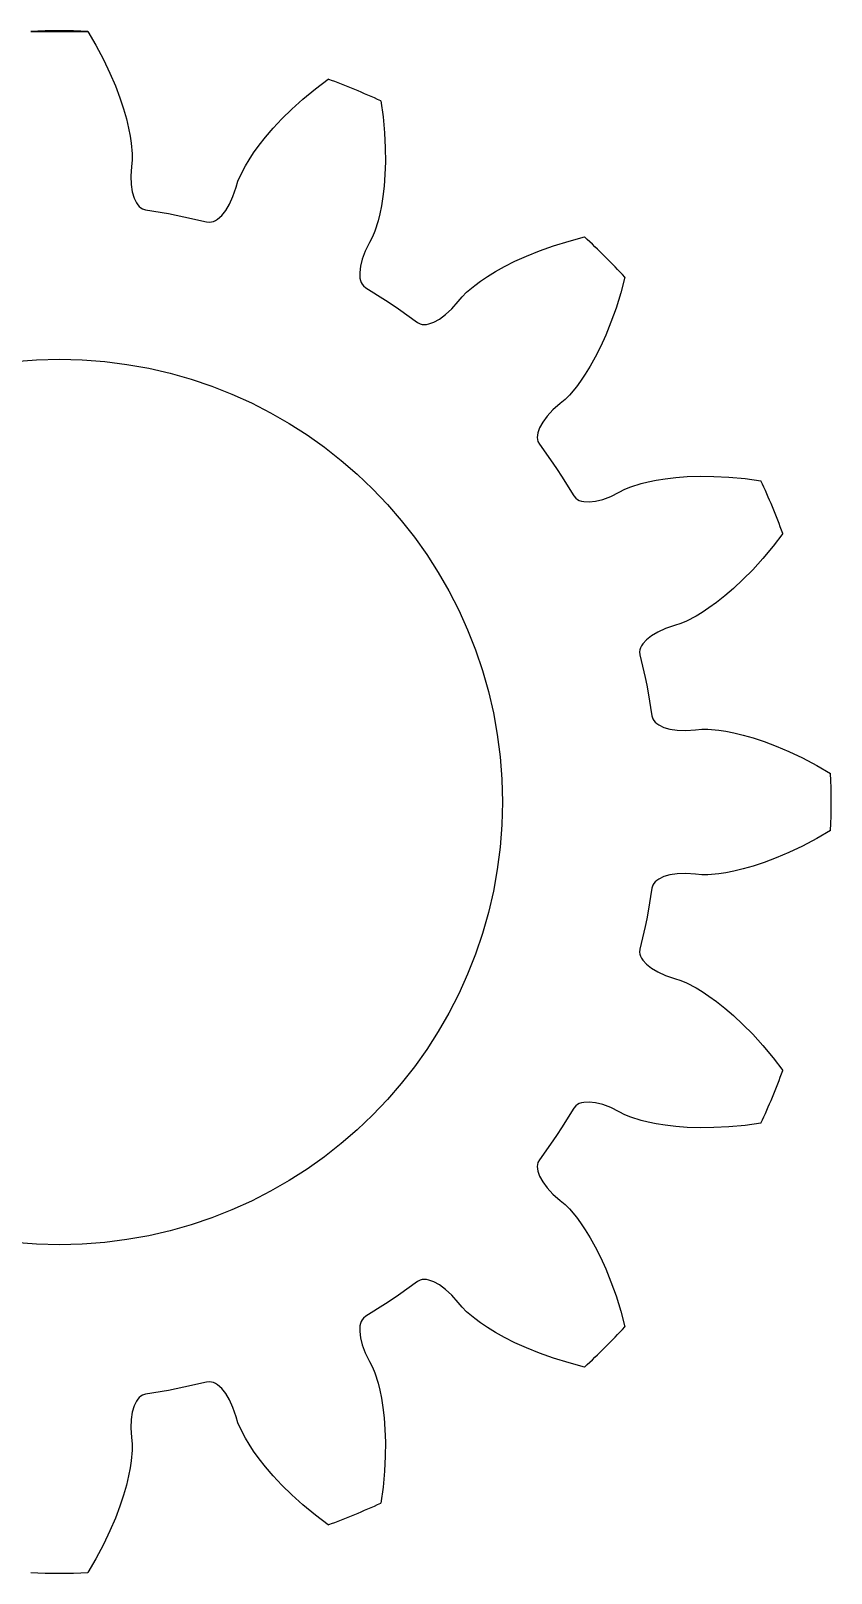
# Model space of a CAD drawing. Extents: x -27 to 90, y -27 to 27.
# Drawn here: x -1 to 27, y -27 to 27 of the extents above; entities that cross this region are included whole.
import ezdxf

# ---------------------------------------------------------------- set-up
doc = ezdxf.new("R2010")
doc.units = 0
doc.header["$MEASUREMENT"] = 0
doc.layers.get('0').update_dxf_attribs({"linetype": 'CONTINUOUS'})
doc.layers.add('layer1', color=7, linetype='CONTINUOUS')
doc.layers.add('layer3', color=7, linetype='CONTINUOUS')

msp = doc.modelspace()

# ---------------------------------------------------------------- linework, layer by layer
at = {"linetype": 'Continuous'}
msp.add_line((-0.998, 26.981), (0.998, 26.981), dxfattribs=at)
msp.add_circle((0, 0), 15.5)
msp.add_circle((0, 0), 15.5)
at = {"layer": 'layer1'}
for p, q in [((0.998, 26.981), (1.28, 26.496)), ((1.28, 26.496), (1.544, 25.996)), ((1.544, 25.996), (1.769, 25.522)), ((1.769, 25.522), (1.96, 25.074)), ((1.96, 25.074), (2.117, 24.655)), ((8.522, 24.608), (8.956, 24.969)), ((8.956, 24.969), (9.403, 25.31)), ((2.117, 24.655), (2.244, 24.269)), ((8.132, 24.256), (8.522, 24.608)), ((11.247, 24.546), (11.322, 23.989)), ((2.244, 24.269), (2.344, 23.917)), ((2.344, 23.917), (2.42, 23.597)), ((7.479, 23.589), (7.785, 23.915)), ((7.785, 23.915), (8.132, 24.256)), ((11.322, 23.989), (11.375, 23.426)), ((2.42, 23.597), (2.475, 23.315)), ((2.475, 23.315), (2.513, 23.068)), ((6.987, 22.993), (7.214, 23.28)), ((7.214, 23.28), (7.479, 23.589)), ((11.375, 23.426), (11.401, 22.902)), ((2.513, 23.068), (2.547, 22.692)), ((2.547, 22.692), (2.549, 22.472)), ((6.635, 22.488), (6.794, 22.727)), ((6.794, 22.727), (6.987, 22.993)), ((11.401, 22.902), (11.406, 22.415)), ((2.525, 22.249), (2.504, 21.915)), ((2.549, 22.472), (2.525, 22.249)), ((6.331, 21.94), (6.506, 22.274)), ((6.506, 22.274), (6.635, 22.488)), ((11.406, 22.415), (11.391, 21.969)), ((2.504, 21.915), (2.514, 21.618)), ((2.514, 21.618), (2.551, 21.361)), ((6.182, 21.522), (6.245, 21.737)), ((6.245, 21.737), (6.331, 21.94)), ((11.391, 21.969), (11.361, 21.562)), ((2.551, 21.361), (2.613, 21.146)), ((2.613, 21.146), (2.696, 20.974)), ((5.95, 20.934), (6.073, 21.205)), ((6.073, 21.205), (6.182, 21.522)), ((11.318, 21.199), (11.266, 20.875)), ((11.361, 21.562), (11.318, 21.199)), ((2.696, 20.974), (2.744, 20.905)), ((2.744, 20.905), (2.795, 20.847)), ((2.795, 20.847), (2.851, 20.8)), ((2.851, 20.8), (2.909, 20.765)), ((2.909, 20.765), (3.017, 20.732)), ((3.017, 20.732), (3.818, 20.599)), ((3.818, 20.599), (4.087, 20.547)), ((4.087, 20.547), (4.356, 20.492)), ((5.536, 20.409), (5.678, 20.537)), ((5.678, 20.537), (5.818, 20.712)), ((5.818, 20.712), (5.95, 20.934)), ((11.209, 20.593), (11.149, 20.35)), ((11.266, 20.875), (11.209, 20.593)), ((4.356, 20.492), (5.147, 20.308)), ((5.147, 20.308), (5.259, 20.298)), ((5.259, 20.298), (5.326, 20.308)), ((5.326, 20.308), (5.395, 20.33)), ((5.395, 20.33), (5.465, 20.364)), ((5.465, 20.364), (5.536, 20.409)), ((11.037, 19.99), (10.954, 19.786)), ((11.149, 20.35), (11.037, 19.99)), ((10.847, 19.59), (10.7, 19.288)), ((10.954, 19.786), (10.847, 19.59)), ((16.795, 19.298), (17.29, 19.474)), ((17.29, 19.474), (17.83, 19.641)), ((17.83, 19.641), (18.373, 19.784)), ((10.595, 19.011), (10.532, 18.759)), ((10.7, 19.288), (10.595, 19.011)), ((15.574, 18.748), (15.937, 18.931)), ((15.937, 18.931), (16.344, 19.116)), ((16.344, 19.116), (16.795, 19.298)), ((10.532, 18.759), (10.506, 18.537)), ((10.506, 18.537), (10.517, 18.346)), ((14.736, 18.237), (14.974, 18.397)), ((14.974, 18.397), (15.254, 18.569)), ((15.254, 18.569), (15.574, 18.748)), ((19.784, 18.373), (19.641, 17.83)), ((10.517, 18.346), (10.535, 18.264)), ((10.535, 18.264), (10.56, 18.19)), ((10.56, 18.19), (10.594, 18.126)), ((10.594, 18.126), (10.634, 18.071)), ((10.634, 18.071), (10.721, 17.999)), ((10.721, 17.999), (11.41, 17.57)), ((14.088, 17.692), (14.245, 17.847)), ((14.245, 17.847), (14.535, 18.088)), ((14.535, 18.088), (14.736, 18.237)), ((19.641, 17.83), (19.474, 17.29)), ((11.41, 17.57), (11.639, 17.419)), ((11.639, 17.419), (11.866, 17.265)), ((13.726, 17.267), (13.947, 17.518)), ((13.947, 17.518), (14.088, 17.692)), ((19.474, 17.29), (19.298, 16.795)), ((11.866, 17.265), (12.526, 16.793)), ((12.526, 16.793), (12.626, 16.74)), ((12.626, 16.74), (12.692, 16.724)), ((12.925, 16.737), (13.105, 16.8)), ((13.105, 16.8), (13.301, 16.909)), ((13.301, 16.909), (13.509, 17.064)), ((13.509, 17.064), (13.726, 17.267)), ((19.298, 16.795), (19.116, 16.344)), ((12.692, 16.724), (12.764, 16.718)), ((12.764, 16.718), (12.842, 16.722)), ((12.842, 16.722), (12.925, 16.737)), ((19.116, 16.344), (18.931, 15.937)), ((18.931, 15.937), (18.748, 15.574)), ((18.569, 15.254), (18.397, 14.974)), ((18.748, 15.574), (18.569, 15.254)), ((18.237, 14.736), (18.088, 14.535)), ((18.397, 14.974), (18.237, 14.736)), ((17.692, 14.088), (17.518, 13.947)), ((17.847, 14.245), (17.692, 14.088)), ((18.088, 14.535), (17.847, 14.245)), ((17.064, 13.509), (16.909, 13.301)), ((17.267, 13.726), (17.064, 13.509)), ((17.518, 13.947), (17.267, 13.726)), ((16.8, 13.105), (16.737, 12.925)), ((16.909, 13.301), (16.8, 13.105)), ((16.722, 12.842), (16.718, 12.764)), ((16.718, 12.764), (16.724, 12.692)), ((16.737, 12.925), (16.722, 12.842)), ((16.724, 12.692), (16.74, 12.626)), ((16.74, 12.626), (16.793, 12.526)), ((16.793, 12.526), (17.265, 11.866)), ((17.265, 11.866), (17.419, 11.639)), ((17.419, 11.639), (17.57, 11.41)), ((17.57, 11.41), (17.999, 10.721)), ((21.199, 11.318), (21.562, 11.361)), ((21.562, 11.361), (21.969, 11.391)), ((21.969, 11.391), (22.415, 11.406)), ((22.415, 11.406), (22.902, 11.401)), ((22.902, 11.401), (23.426, 11.375)), ((23.426, 11.375), (23.989, 11.322)), ((19.288, 10.7), (19.59, 10.847)), ((19.59, 10.847), (19.786, 10.954)), ((19.786, 10.954), (19.99, 11.037)), ((19.99, 11.037), (20.35, 11.149)), ((20.35, 11.149), (20.593, 11.209)), ((20.593, 11.209), (20.875, 11.266)), ((20.875, 11.266), (21.199, 11.318)), ((23.989, 11.322), (24.546, 11.247)), ((17.999, 10.721), (18.071, 10.634)), ((18.071, 10.634), (18.126, 10.594)), ((18.126, 10.594), (18.19, 10.56)), ((18.19, 10.56), (18.264, 10.535)), ((18.264, 10.535), (18.346, 10.517)), ((18.346, 10.517), (18.537, 10.506)), ((18.537, 10.506), (18.759, 10.532)), ((18.759, 10.532), (19.011, 10.595)), ((19.011, 10.595), (19.288, 10.7)), ((25.31, 9.403), (24.969, 8.956)), ((24.969, 8.956), (24.608, 8.522)), ((24.256, 8.132), (23.915, 7.785)), ((24.608, 8.522), (24.256, 8.132)), ((23.915, 7.785), (23.589, 7.479)), ((23.28, 7.214), (22.993, 6.987)), ((23.589, 7.479), (23.28, 7.214)), ((22.274, 6.506), (21.94, 6.331)), ((22.488, 6.635), (22.274, 6.506)), ((22.727, 6.794), (22.488, 6.635)), ((22.993, 6.987), (22.727, 6.794)), ((20.934, 5.95), (20.712, 5.818)), ((21.205, 6.073), (20.934, 5.95)), ((21.522, 6.182), (21.205, 6.073)), ((21.737, 6.245), (21.522, 6.182)), ((21.94, 6.331), (21.737, 6.245)), ((20.364, 5.465), (20.33, 5.395)), ((20.409, 5.536), (20.364, 5.465)), ((20.537, 5.678), (20.409, 5.536)), ((20.712, 5.818), (20.537, 5.678)), ((20.308, 5.326), (20.298, 5.259)), ((20.298, 5.259), (20.308, 5.147)), ((20.33, 5.395), (20.308, 5.326)), ((20.308, 5.147), (20.492, 4.356)), ((20.492, 4.356), (20.547, 4.087)), ((20.547, 4.087), (20.599, 3.818)), ((20.599, 3.818), (20.732, 3.017)), ((20.732, 3.017), (20.765, 2.909)), ((20.765, 2.909), (20.8, 2.851)), ((20.8, 2.851), (20.847, 2.795)), ((20.847, 2.795), (20.905, 2.744)), ((20.905, 2.744), (20.974, 2.696)), ((20.974, 2.696), (21.146, 2.613)), ((21.146, 2.613), (21.361, 2.551)), ((21.361, 2.551), (21.618, 2.514)), ((21.618, 2.514), (21.915, 2.504)), ((21.915, 2.504), (22.249, 2.525)), ((22.249, 2.525), (22.472, 2.549)), ((22.472, 2.549), (22.692, 2.547)), ((22.692, 2.547), (23.068, 2.513)), ((23.068, 2.513), (23.315, 2.475)), ((23.315, 2.475), (23.597, 2.42)), ((23.597, 2.42), (23.917, 2.344)), ((23.917, 2.344), (24.269, 2.244)), ((24.269, 2.244), (24.655, 2.117)), ((24.655, 2.117), (25.074, 1.96)), ((25.074, 1.96), (25.522, 1.769)), ((25.522, 1.769), (25.996, 1.544)), ((25.996, 1.544), (26.496, 1.28)), ((26.496, 1.28), (26.981, 0.998)), ((26.981, -0.998), (26.496, -1.28)), ((25.996, -1.544), (25.522, -1.769)), ((26.496, -1.28), (25.996, -1.544)), ((24.655, -2.117), (24.269, -2.244)), ((25.074, -1.96), (24.655, -2.117)), ((25.522, -1.769), (25.074, -1.96)), ((20.974, -2.696), (20.905, -2.744)), ((21.146, -2.613), (20.974, -2.696)), ((21.361, -2.551), (21.146, -2.613)), ((21.618, -2.514), (21.361, -2.551)), ((21.915, -2.504), (21.618, -2.514)), ((22.249, -2.525), (21.915, -2.504)), ((22.472, -2.549), (22.249, -2.525)), ((22.692, -2.547), (22.472, -2.549)), ((23.068, -2.513), (22.692, -2.547)), ((23.315, -2.475), (23.068, -2.513)), ((23.597, -2.42), (23.315, -2.475)), ((23.917, -2.344), (23.597, -2.42)), ((24.269, -2.244), (23.917, -2.344)), ((20.732, -3.017), (20.599, -3.818)), ((20.765, -2.909), (20.732, -3.017)), ((20.8, -2.851), (20.765, -2.909)), ((20.847, -2.795), (20.8, -2.851)), ((20.905, -2.744), (20.847, -2.795)), ((20.547, -4.087), (20.492, -4.356)), ((20.599, -3.818), (20.547, -4.087)), ((20.492, -4.356), (20.308, -5.147)), ((20.308, -5.147), (20.298, -5.259)), ((20.298, -5.259), (20.308, -5.326)), ((20.308, -5.326), (20.33, -5.395)), ((20.33, -5.395), (20.364, -5.465)), ((20.364, -5.465), (20.409, -5.536)), ((20.409, -5.536), (20.537, -5.678)), ((20.537, -5.678), (20.712, -5.818)), ((20.712, -5.818), (20.934, -5.95)), ((20.934, -5.95), (21.205, -6.073)), ((21.205, -6.073), (21.522, -6.182)), ((21.522, -6.182), (21.737, -6.245)), ((21.737, -6.245), (21.94, -6.331)), ((21.94, -6.331), (22.274, -6.506)), ((22.274, -6.506), (22.488, -6.635)), ((22.488, -6.635), (22.727, -6.794)), ((22.727, -6.794), (22.993, -6.987)), ((22.993, -6.987), (23.28, -7.214)), ((23.28, -7.214), (23.589, -7.479)), ((23.589, -7.479), (23.915, -7.785)), ((23.915, -7.785), (24.256, -8.132)), ((24.256, -8.132), (24.608, -8.522)), ((24.608, -8.522), (24.969, -8.956)), ((24.969, -8.956), (25.31, -9.403)), ((17.999, -10.721), (17.57, -11.41)), ((18.071, -10.634), (17.999, -10.721)), ((18.126, -10.594), (18.071, -10.634)), ((18.19, -10.56), (18.126, -10.594)), ((18.264, -10.535), (18.19, -10.56)), ((18.346, -10.517), (18.264, -10.535)), ((18.537, -10.506), (18.346, -10.517)), ((18.759, -10.532), (18.537, -10.506)), ((19.011, -10.595), (18.759, -10.532)), ((19.288, -10.7), (19.011, -10.595)), ((19.59, -10.847), (19.288, -10.7)), ((19.786, -10.954), (19.59, -10.847)), ((19.99, -11.037), (19.786, -10.954)), ((20.35, -11.149), (19.99, -11.037)), ((20.593, -11.209), (20.35, -11.149)), ((20.875, -11.266), (20.593, -11.209)), ((21.199, -11.318), (20.875, -11.266)), ((21.562, -11.361), (21.199, -11.318)), ((23.989, -11.322), (23.426, -11.375)), ((24.546, -11.247), (23.989, -11.322)), ((17.265, -11.866), (16.793, -12.526)), ((17.419, -11.639), (17.265, -11.866)), ((17.57, -11.41), (17.419, -11.639)), ((21.969, -11.391), (21.562, -11.361)), ((22.415, -11.406), (21.969, -11.391)), ((22.902, -11.401), (22.415, -11.406)), ((23.426, -11.375), (22.902, -11.401)), ((16.724, -12.692), (16.718, -12.764)), ((16.718, -12.764), (16.722, -12.842)), ((16.722, -12.842), (16.737, -12.925)), ((16.74, -12.626), (16.724, -12.692)), ((16.737, -12.925), (16.8, -13.105)), ((16.793, -12.526), (16.74, -12.626)), ((16.8, -13.105), (16.909, -13.301)), ((16.909, -13.301), (17.064, -13.509)), ((17.064, -13.509), (17.267, -13.726)), ((17.267, -13.726), (17.518, -13.947)), ((17.518, -13.947), (17.692, -14.088)), ((17.692, -14.088), (17.847, -14.245)), ((17.847, -14.245), (18.088, -14.535)), ((18.088, -14.535), (18.237, -14.736)), ((18.237, -14.736), (18.397, -14.974)), ((18.397, -14.974), (18.569, -15.254)), ((18.569, -15.254), (18.748, -15.574)), ((18.748, -15.574), (18.931, -15.937)), ((18.931, -15.937), (19.116, -16.344)), ((12.692, -16.724), (12.626, -16.74)), ((12.764, -16.718), (12.692, -16.724)), ((12.842, -16.722), (12.764, -16.718)), ((12.925, -16.737), (12.842, -16.722)), ((13.105, -16.8), (12.925, -16.737)), ((19.116, -16.344), (19.298, -16.795)), ((11.866, -17.265), (11.639, -17.419)), ((12.526, -16.793), (11.866, -17.265)), ((12.626, -16.74), (12.526, -16.793)), ((13.301, -16.909), (13.105, -16.8)), ((13.509, -17.064), (13.301, -16.909)), ((13.726, -17.267), (13.509, -17.064)), ((13.947, -17.518), (13.726, -17.267)), ((19.298, -16.795), (19.474, -17.29)), ((11.41, -17.57), (10.721, -17.999)), ((11.639, -17.419), (11.41, -17.57)), ((14.088, -17.692), (13.947, -17.518)), ((14.245, -17.847), (14.088, -17.692)), ((19.474, -17.29), (19.641, -17.83)), ((10.517, -18.346), (10.506, -18.537)), ((10.535, -18.264), (10.517, -18.346)), ((10.56, -18.19), (10.535, -18.264)), ((10.594, -18.126), (10.56, -18.19)), ((10.634, -18.071), (10.594, -18.126)), ((10.721, -17.999), (10.634, -18.071)), ((14.535, -18.088), (14.245, -17.847)), ((14.736, -18.237), (14.535, -18.088)), ((14.974, -18.397), (14.736, -18.237)), ((19.641, -17.83), (19.784, -18.373)), ((10.506, -18.537), (10.532, -18.759)), ((10.532, -18.759), (10.595, -19.011)), ((15.254, -18.569), (14.974, -18.397)), ((15.574, -18.748), (15.254, -18.569)), ((15.937, -18.931), (15.574, -18.748)), ((10.595, -19.011), (10.7, -19.288)), ((10.7, -19.288), (10.847, -19.59)), ((16.344, -19.116), (15.937, -18.931)), ((16.795, -19.298), (16.344, -19.116)), ((17.29, -19.474), (16.795, -19.298)), ((10.847, -19.59), (10.954, -19.786)), ((10.954, -19.786), (11.037, -19.99)), ((17.83, -19.641), (17.29, -19.474)), ((18.373, -19.784), (17.83, -19.641)), ((4.356, -20.492), (4.087, -20.547)), ((5.147, -20.308), (4.356, -20.492)), ((5.259, -20.298), (5.147, -20.308)), ((5.326, -20.308), (5.259, -20.298)), ((5.395, -20.33), (5.326, -20.308)), ((5.465, -20.364), (5.395, -20.33)), ((5.536, -20.409), (5.465, -20.364)), ((5.678, -20.537), (5.536, -20.409)), ((11.037, -19.99), (11.149, -20.35)), ((11.149, -20.35), (11.209, -20.593)), ((2.696, -20.974), (2.613, -21.146)), ((2.744, -20.905), (2.696, -20.974)), ((2.795, -20.847), (2.744, -20.905)), ((2.851, -20.8), (2.795, -20.847)), ((2.909, -20.765), (2.851, -20.8)), ((3.017, -20.732), (2.909, -20.765)), ((3.818, -20.599), (3.017, -20.732)), ((4.087, -20.547), (3.818, -20.599)), ((5.818, -20.712), (5.678, -20.537)), ((5.95, -20.934), (5.818, -20.712)), ((6.073, -21.205), (5.95, -20.934)), ((11.209, -20.593), (11.266, -20.875)), ((11.266, -20.875), (11.318, -21.199)), ((2.551, -21.361), (2.514, -21.618)), ((2.613, -21.146), (2.551, -21.361)), ((6.182, -21.522), (6.073, -21.205)), ((6.245, -21.737), (6.182, -21.522)), ((11.318, -21.199), (11.361, -21.562)), ((11.361, -21.562), (11.391, -21.969)), ((2.514, -21.618), (2.504, -21.915)), ((2.504, -21.915), (2.525, -22.249)), ((6.331, -21.94), (6.245, -21.737)), ((6.506, -22.274), (6.331, -21.94)), ((11.391, -21.969), (11.406, -22.415)), ((2.525, -22.249), (2.549, -22.472)), ((2.549, -22.472), (2.547, -22.692)), ((6.635, -22.488), (6.506, -22.274)), ((6.794, -22.727), (6.635, -22.488)), ((11.406, -22.415), (11.401, -22.902)), ((2.513, -23.068), (2.475, -23.315)), ((2.547, -22.692), (2.513, -23.068)), ((6.987, -22.993), (6.794, -22.727)), ((7.214, -23.28), (6.987, -22.993)), ((11.401, -22.902), (11.375, -23.426)), ((2.42, -23.597), (2.344, -23.917)), ((2.475, -23.315), (2.42, -23.597)), ((7.479, -23.589), (7.214, -23.28)), ((7.785, -23.915), (7.479, -23.589)), ((11.375, -23.426), (11.322, -23.989)), ((2.244, -24.269), (2.117, -24.655)), ((2.344, -23.917), (2.244, -24.269)), ((8.132, -24.256), (7.785, -23.915)), ((8.522, -24.608), (8.132, -24.256)), ((11.322, -23.989), (11.247, -24.546)), ((2.117, -24.655), (1.96, -25.074)), ((8.956, -24.969), (8.522, -24.608)), ((1.96, -25.074), (1.769, -25.522)), ((9.403, -25.31), (8.956, -24.969)), ((1.769, -25.522), (1.544, -25.996)), ((1.544, -25.996), (1.28, -26.496)), ((1.28, -26.496), (0.998, -26.981))]:
    msp.add_line(p, q, dxfattribs=at)
for start, end in [(87.8819, 92.1181), (65.3819, 69.6181), (42.8819, 47.1181), (20.3819, 24.6181), (357.8819, 2.1181), (335.3819, 339.6181), (312.8819, 317.1181), (290.3819, 294.6181), (267.8819, 272.1181)]:
    msp.add_arc((0, 0), 27, start, end, dxfattribs=at)
at = {"layer": 'layer3'}
for p, q in [((0.998, 26.981), (1.28, 26.496)), ((1.28, 26.496), (1.544, 25.996)), ((1.544, 25.996), (1.769, 25.522)), ((1.769, 25.522), (1.96, 25.074)), ((1.96, 25.074), (2.117, 24.655)), ((8.522, 24.608), (8.956, 24.969)), ((8.956, 24.969), (9.403, 25.31)), ((2.117, 24.655), (2.244, 24.269)), ((8.132, 24.256), (8.522, 24.608)), ((11.247, 24.546), (11.322, 23.989)), ((2.244, 24.269), (2.344, 23.917)), ((2.344, 23.917), (2.42, 23.597)), ((7.479, 23.589), (7.785, 23.915)), ((7.785, 23.915), (8.132, 24.256)), ((11.322, 23.989), (11.375, 23.426)), ((2.42, 23.597), (2.475, 23.315)), ((2.475, 23.315), (2.513, 23.068)), ((6.987, 22.993), (7.214, 23.28)), ((7.214, 23.28), (7.479, 23.589)), ((11.375, 23.426), (11.401, 22.902)), ((2.513, 23.068), (2.547, 22.692)), ((2.547, 22.692), (2.549, 22.472)), ((6.635, 22.488), (6.794, 22.727)), ((6.794, 22.727), (6.987, 22.993)), ((11.401, 22.902), (11.406, 22.415)), ((2.525, 22.249), (2.504, 21.915)), ((2.549, 22.472), (2.525, 22.249)), ((6.331, 21.94), (6.506, 22.274)), ((6.506, 22.274), (6.635, 22.488)), ((11.406, 22.415), (11.391, 21.969)), ((2.504, 21.915), (2.514, 21.618)), ((2.514, 21.618), (2.551, 21.361)), ((6.182, 21.522), (6.245, 21.737)), ((6.245, 21.737), (6.331, 21.94)), ((11.391, 21.969), (11.361, 21.562)), ((2.551, 21.361), (2.613, 21.146)), ((2.613, 21.146), (2.696, 20.974)), ((5.95, 20.934), (6.073, 21.205)), ((6.073, 21.205), (6.182, 21.522)), ((11.318, 21.199), (11.266, 20.875)), ((11.361, 21.562), (11.318, 21.199)), ((2.696, 20.974), (2.744, 20.905)), ((2.744, 20.905), (2.795, 20.847)), ((2.795, 20.847), (2.851, 20.8)), ((2.851, 20.8), (2.909, 20.765)), ((2.909, 20.765), (3.017, 20.732)), ((3.017, 20.732), (3.818, 20.599)), ((3.818, 20.599), (4.087, 20.547)), ((4.087, 20.547), (4.356, 20.492)), ((5.536, 20.409), (5.678, 20.537)), ((5.678, 20.537), (5.818, 20.712)), ((5.818, 20.712), (5.95, 20.934)), ((11.209, 20.593), (11.149, 20.35)), ((11.266, 20.875), (11.209, 20.593)), ((4.356, 20.492), (5.147, 20.308)), ((5.147, 20.308), (5.259, 20.298)), ((5.259, 20.298), (5.326, 20.308)), ((5.326, 20.308), (5.395, 20.33)), ((5.395, 20.33), (5.465, 20.364)), ((5.465, 20.364), (5.536, 20.409)), ((11.037, 19.99), (10.954, 19.786)), ((11.149, 20.35), (11.037, 19.99)), ((10.847, 19.59), (10.7, 19.288)), ((10.954, 19.786), (10.847, 19.59)), ((16.795, 19.298), (17.29, 19.474)), ((17.29, 19.474), (17.83, 19.641)), ((17.83, 19.641), (18.373, 19.784)), ((10.595, 19.011), (10.532, 18.759)), ((10.7, 19.288), (10.595, 19.011)), ((15.574, 18.748), (15.937, 18.931)), ((15.937, 18.931), (16.344, 19.116)), ((16.344, 19.116), (16.795, 19.298)), ((10.532, 18.759), (10.506, 18.537)), ((10.506, 18.537), (10.517, 18.346)), ((14.736, 18.237), (14.974, 18.397)), ((14.974, 18.397), (15.254, 18.569)), ((15.254, 18.569), (15.574, 18.748)), ((19.784, 18.373), (19.641, 17.83)), ((10.517, 18.346), (10.535, 18.264)), ((10.535, 18.264), (10.56, 18.19)), ((10.56, 18.19), (10.594, 18.126)), ((10.594, 18.126), (10.634, 18.071)), ((10.634, 18.071), (10.721, 17.999)), ((10.721, 17.999), (11.41, 17.57)), ((14.088, 17.692), (14.245, 17.847)), ((14.245, 17.847), (14.535, 18.088)), ((14.535, 18.088), (14.736, 18.237)), ((19.641, 17.83), (19.474, 17.29)), ((11.41, 17.57), (11.639, 17.419)), ((11.639, 17.419), (11.866, 17.265)), ((13.726, 17.267), (13.947, 17.518)), ((13.947, 17.518), (14.088, 17.692)), ((19.474, 17.29), (19.298, 16.795)), ((11.866, 17.265), (12.526, 16.793)), ((12.526, 16.793), (12.626, 16.74)), ((12.626, 16.74), (12.692, 16.724)), ((12.925, 16.737), (13.105, 16.8)), ((13.105, 16.8), (13.301, 16.909)), ((13.301, 16.909), (13.509, 17.064)), ((13.509, 17.064), (13.726, 17.267)), ((19.298, 16.795), (19.116, 16.344)), ((12.692, 16.724), (12.764, 16.718)), ((12.764, 16.718), (12.842, 16.722)), ((12.842, 16.722), (12.925, 16.737)), ((19.116, 16.344), (18.931, 15.937)), ((18.931, 15.937), (18.748, 15.574)), ((18.569, 15.254), (18.397, 14.974)), ((18.748, 15.574), (18.569, 15.254)), ((18.237, 14.736), (18.088, 14.535)), ((18.397, 14.974), (18.237, 14.736)), ((17.692, 14.088), (17.518, 13.947)), ((17.847, 14.245), (17.692, 14.088)), ((18.088, 14.535), (17.847, 14.245)), ((17.064, 13.509), (16.909, 13.301)), ((17.267, 13.726), (17.064, 13.509)), ((17.518, 13.947), (17.267, 13.726)), ((16.8, 13.105), (16.737, 12.925)), ((16.909, 13.301), (16.8, 13.105)), ((16.722, 12.842), (16.718, 12.764)), ((16.718, 12.764), (16.724, 12.692)), ((16.737, 12.925), (16.722, 12.842)), ((16.724, 12.692), (16.74, 12.626)), ((16.74, 12.626), (16.793, 12.526)), ((16.793, 12.526), (17.265, 11.866)), ((17.265, 11.866), (17.419, 11.639)), ((17.419, 11.639), (17.57, 11.41)), ((17.57, 11.41), (17.999, 10.721)), ((21.199, 11.318), (21.562, 11.361)), ((21.562, 11.361), (21.969, 11.391)), ((21.969, 11.391), (22.415, 11.406)), ((22.415, 11.406), (22.902, 11.401)), ((22.902, 11.401), (23.426, 11.375)), ((23.426, 11.375), (23.989, 11.322)), ((19.288, 10.7), (19.59, 10.847)), ((19.59, 10.847), (19.786, 10.954)), ((19.786, 10.954), (19.99, 11.037)), ((19.99, 11.037), (20.35, 11.149)), ((20.35, 11.149), (20.593, 11.209)), ((20.593, 11.209), (20.875, 11.266)), ((20.875, 11.266), (21.199, 11.318)), ((23.989, 11.322), (24.546, 11.247)), ((17.999, 10.721), (18.071, 10.634)), ((18.071, 10.634), (18.126, 10.594)), ((18.126, 10.594), (18.19, 10.56)), ((18.19, 10.56), (18.264, 10.535)), ((18.264, 10.535), (18.346, 10.517)), ((18.346, 10.517), (18.537, 10.506)), ((18.537, 10.506), (18.759, 10.532)), ((18.759, 10.532), (19.011, 10.595)), ((19.011, 10.595), (19.288, 10.7)), ((25.31, 9.403), (24.969, 8.956)), ((24.969, 8.956), (24.608, 8.522)), ((24.256, 8.132), (23.915, 7.785)), ((24.608, 8.522), (24.256, 8.132)), ((23.915, 7.785), (23.589, 7.479)), ((23.28, 7.214), (22.993, 6.987)), ((23.589, 7.479), (23.28, 7.214)), ((22.274, 6.506), (21.94, 6.331)), ((22.488, 6.635), (22.274, 6.506)), ((22.727, 6.794), (22.488, 6.635)), ((22.993, 6.987), (22.727, 6.794)), ((20.934, 5.95), (20.712, 5.818)), ((21.205, 6.073), (20.934, 5.95)), ((21.737, 6.245), (21.522, 6.182)), ((21.94, 6.331), (21.737, 6.245)), ((20.364, 5.465), (20.33, 5.395)), ((20.409, 5.536), (20.364, 5.465)), ((20.537, 5.678), (20.409, 5.536)), ((20.712, 5.818), (20.537, 5.678)), ((20.308, 5.326), (20.298, 5.259)), ((20.298, 5.259), (20.308, 5.147)), ((20.33, 5.395), (20.308, 5.326)), ((20.308, 5.147), (20.492, 4.356)), ((20.492, 4.356), (20.547, 4.087)), ((20.547, 4.087), (20.599, 3.818)), ((20.599, 3.818), (20.732, 3.017)), ((20.732, 3.017), (20.765, 2.909)), ((20.765, 2.909), (20.8, 2.851)), ((20.8, 2.851), (20.847, 2.795)), ((20.847, 2.795), (20.905, 2.744)), ((20.905, 2.744), (20.974, 2.696)), ((20.974, 2.696), (21.146, 2.613)), ((21.146, 2.613), (21.361, 2.551)), ((21.361, 2.551), (21.618, 2.514)), ((21.618, 2.514), (21.915, 2.504)), ((21.915, 2.504), (22.249, 2.525)), ((22.249, 2.525), (22.472, 2.549)), ((22.472, 2.549), (22.692, 2.547)), ((22.692, 2.547), (23.068, 2.513)), ((23.068, 2.513), (23.315, 2.475)), ((23.315, 2.475), (23.597, 2.42)), ((23.597, 2.42), (23.917, 2.344)), ((24.269, 2.244), (24.655, 2.117)), ((24.655, 2.117), (25.074, 1.96)), ((25.074, 1.96), (25.522, 1.769)), ((25.522, 1.769), (25.996, 1.544)), ((25.996, 1.544), (26.496, 1.28)), ((26.496, 1.28), (26.981, 0.998)), ((26.981, -0.998), (26.496, -1.28)), ((25.996, -1.544), (25.522, -1.769)), ((26.496, -1.28), (25.996, -1.544)), ((24.655, -2.117), (24.269, -2.244)), ((25.074, -1.96), (24.655, -2.117)), ((25.522, -1.769), (25.074, -1.96)), ((20.974, -2.696), (20.905, -2.744)), ((21.146, -2.613), (20.974, -2.696)), ((21.361, -2.551), (21.146, -2.613)), ((21.618, -2.514), (21.361, -2.551)), ((21.915, -2.504), (21.618, -2.514)), ((22.249, -2.525), (21.915, -2.504)), ((22.472, -2.549), (22.249, -2.525)), ((22.692, -2.547), (22.472, -2.549)), ((23.068, -2.513), (22.692, -2.547)), ((23.315, -2.475), (23.068, -2.513)), ((23.597, -2.42), (23.315, -2.475)), ((23.917, -2.344), (23.597, -2.42)), ((24.269, -2.244), (23.917, -2.344)), ((20.732, -3.017), (20.599, -3.818)), ((20.765, -2.909), (20.732, -3.017)), ((20.8, -2.851), (20.765, -2.909)), ((20.847, -2.795), (20.8, -2.851)), ((20.905, -2.744), (20.847, -2.795)), ((20.547, -4.087), (20.492, -4.356)), ((20.599, -3.818), (20.547, -4.087)), ((20.492, -4.356), (20.308, -5.147)), ((20.308, -5.147), (20.298, -5.259)), ((20.298, -5.259), (20.308, -5.326)), ((20.308, -5.326), (20.33, -5.395)), ((20.33, -5.395), (20.364, -5.465)), ((20.364, -5.465), (20.409, -5.536)), ((20.409, -5.536), (20.537, -5.678)), ((20.537, -5.678), (20.712, -5.818)), ((20.712, -5.818), (20.934, -5.95)), ((20.934, -5.95), (21.205, -6.073)), ((21.522, -6.182), (21.737, -6.245)), ((21.737, -6.245), (21.94, -6.331)), ((21.94, -6.331), (22.274, -6.506)), ((22.274, -6.506), (22.488, -6.635)), ((22.488, -6.635), (22.727, -6.794)), ((22.727, -6.794), (22.993, -6.987)), ((22.993, -6.987), (23.28, -7.214)), ((23.28, -7.214), (23.589, -7.479)), ((23.589, -7.479), (23.915, -7.785)), ((23.915, -7.785), (24.256, -8.132)), ((24.256, -8.132), (24.608, -8.522)), ((24.608, -8.522), (24.969, -8.956)), ((24.969, -8.956), (25.31, -9.403)), ((17.999, -10.721), (17.57, -11.41)), ((18.071, -10.634), (17.999, -10.721)), ((18.126, -10.594), (18.071, -10.634)), ((18.19, -10.56), (18.126, -10.594)), ((18.264, -10.535), (18.19, -10.56)), ((18.346, -10.517), (18.264, -10.535)), ((18.537, -10.506), (18.346, -10.517)), ((18.759, -10.532), (18.537, -10.506)), ((19.011, -10.595), (18.759, -10.532)), ((19.288, -10.7), (19.011, -10.595)), ((19.59, -10.847), (19.288, -10.7)), ((19.786, -10.954), (19.59, -10.847)), ((19.99, -11.037), (19.786, -10.954)), ((20.35, -11.149), (19.99, -11.037)), ((20.593, -11.209), (20.35, -11.149)), ((20.875, -11.266), (20.593, -11.209)), ((21.199, -11.318), (20.875, -11.266)), ((21.562, -11.361), (21.199, -11.318)), ((23.989, -11.322), (23.426, -11.375)), ((24.546, -11.247), (23.989, -11.322)), ((17.265, -11.866), (16.793, -12.526)), ((17.419, -11.639), (17.265, -11.866)), ((17.57, -11.41), (17.419, -11.639)), ((21.969, -11.391), (21.562, -11.361)), ((22.415, -11.406), (21.969, -11.391)), ((22.902, -11.401), (22.415, -11.406)), ((23.426, -11.375), (22.902, -11.401)), ((16.724, -12.692), (16.718, -12.764)), ((16.718, -12.764), (16.722, -12.842)), ((16.722, -12.842), (16.737, -12.925)), ((16.74, -12.626), (16.724, -12.692)), ((16.737, -12.925), (16.8, -13.105)), ((16.793, -12.526), (16.74, -12.626)), ((16.8, -13.105), (16.909, -13.301)), ((16.909, -13.301), (17.064, -13.509)), ((17.064, -13.509), (17.267, -13.726)), ((17.267, -13.726), (17.518, -13.947)), ((17.518, -13.947), (17.692, -14.088)), ((17.692, -14.088), (17.847, -14.245)), ((17.847, -14.245), (18.088, -14.535)), ((18.088, -14.535), (18.237, -14.736)), ((18.237, -14.736), (18.397, -14.974)), ((18.397, -14.974), (18.569, -15.254)), ((18.569, -15.254), (18.748, -15.574)), ((18.748, -15.574), (18.931, -15.937)), ((18.931, -15.937), (19.116, -16.344)), ((12.692, -16.724), (12.626, -16.74)), ((12.764, -16.718), (12.692, -16.724)), ((12.842, -16.722), (12.764, -16.718)), ((12.925, -16.737), (12.842, -16.722)), ((13.105, -16.8), (12.925, -16.737)), ((19.116, -16.344), (19.298, -16.795)), ((11.866, -17.265), (11.639, -17.419)), ((12.526, -16.793), (11.866, -17.265)), ((12.626, -16.74), (12.526, -16.793)), ((13.301, -16.909), (13.105, -16.8)), ((13.509, -17.064), (13.301, -16.909)), ((13.726, -17.267), (13.509, -17.064)), ((13.947, -17.518), (13.726, -17.267)), ((19.298, -16.795), (19.474, -17.29)), ((11.41, -17.57), (10.721, -17.999)), ((11.639, -17.419), (11.41, -17.57)), ((14.088, -17.692), (13.947, -17.518)), ((14.245, -17.847), (14.088, -17.692)), ((19.474, -17.29), (19.641, -17.83)), ((10.517, -18.346), (10.506, -18.537)), ((10.535, -18.264), (10.517, -18.346)), ((10.56, -18.19), (10.535, -18.264)), ((10.594, -18.126), (10.56, -18.19)), ((10.634, -18.071), (10.594, -18.126)), ((10.721, -17.999), (10.634, -18.071)), ((14.535, -18.088), (14.245, -17.847)), ((14.736, -18.237), (14.535, -18.088)), ((14.974, -18.397), (14.736, -18.237)), ((19.641, -17.83), (19.784, -18.373)), ((10.506, -18.537), (10.532, -18.759)), ((10.532, -18.759), (10.595, -19.011)), ((15.254, -18.569), (14.974, -18.397)), ((15.574, -18.748), (15.254, -18.569)), ((15.937, -18.931), (15.574, -18.748)), ((10.595, -19.011), (10.7, -19.288)), ((10.7, -19.288), (10.847, -19.59)), ((16.344, -19.116), (15.937, -18.931)), ((16.795, -19.298), (16.344, -19.116)), ((17.29, -19.474), (16.795, -19.298)), ((10.847, -19.59), (10.954, -19.786)), ((10.954, -19.786), (11.037, -19.99)), ((17.83, -19.641), (17.29, -19.474)), ((18.373, -19.784), (17.83, -19.641)), ((4.356, -20.492), (4.087, -20.547)), ((5.147, -20.308), (4.356, -20.492)), ((5.259, -20.298), (5.147, -20.308)), ((5.326, -20.308), (5.259, -20.298)), ((5.395, -20.33), (5.326, -20.308)), ((5.465, -20.364), (5.395, -20.33)), ((5.536, -20.409), (5.465, -20.364)), ((5.678, -20.537), (5.536, -20.409)), ((11.037, -19.99), (11.149, -20.35)), ((11.149, -20.35), (11.209, -20.593)), ((2.696, -20.974), (2.613, -21.146)), ((2.744, -20.905), (2.696, -20.974)), ((2.795, -20.847), (2.744, -20.905)), ((2.851, -20.8), (2.795, -20.847)), ((2.909, -20.765), (2.851, -20.8)), ((3.017, -20.732), (2.909, -20.765)), ((3.818, -20.599), (3.017, -20.732)), ((4.087, -20.547), (3.818, -20.599)), ((5.818, -20.712), (5.678, -20.537)), ((5.95, -20.934), (5.818, -20.712)), ((6.073, -21.205), (5.95, -20.934)), ((11.209, -20.593), (11.266, -20.875)), ((11.266, -20.875), (11.318, -21.199)), ((2.551, -21.361), (2.514, -21.618)), ((2.613, -21.146), (2.551, -21.361)), ((6.182, -21.522), (6.073, -21.205)), ((6.245, -21.737), (6.182, -21.522)), ((11.318, -21.199), (11.361, -21.562)), ((11.361, -21.562), (11.391, -21.969)), ((2.514, -21.618), (2.504, -21.915)), ((2.504, -21.915), (2.525, -22.249)), ((6.331, -21.94), (6.245, -21.737)), ((6.506, -22.274), (6.331, -21.94)), ((11.391, -21.969), (11.406, -22.415)), ((2.525, -22.249), (2.549, -22.472)), ((2.549, -22.472), (2.547, -22.692)), ((6.635, -22.488), (6.506, -22.274)), ((6.794, -22.727), (6.635, -22.488)), ((11.406, -22.415), (11.401, -22.902)), ((2.513, -23.068), (2.475, -23.315)), ((2.547, -22.692), (2.513, -23.068)), ((6.987, -22.993), (6.794, -22.727)), ((7.214, -23.28), (6.987, -22.993)), ((11.401, -22.902), (11.375, -23.426)), ((2.42, -23.597), (2.344, -23.917)), ((2.475, -23.315), (2.42, -23.597)), ((7.479, -23.589), (7.214, -23.28)), ((7.785, -23.915), (7.479, -23.589)), ((11.375, -23.426), (11.322, -23.989)), ((2.244, -24.269), (2.117, -24.655)), ((2.344, -23.917), (2.244, -24.269)), ((8.132, -24.256), (7.785, -23.915)), ((8.522, -24.608), (8.132, -24.256)), ((11.322, -23.989), (11.247, -24.546)), ((2.117, -24.655), (1.96, -25.074)), ((8.956, -24.969), (8.522, -24.608)), ((1.96, -25.074), (1.769, -25.522)), ((9.403, -25.31), (8.956, -24.969)), ((1.769, -25.522), (1.544, -25.996)), ((1.544, -25.996), (1.28, -26.496)), ((1.28, -26.496), (0.998, -26.981))]:
    msp.add_line(p, q, dxfattribs=at)
for start, end in [(87.8819, 92.1181), (65.3819, 69.6181), (42.8819, 47.1181), (20.3819, 24.6181), (357.8819, 2.1181), (335.3819, 339.6181), (312.8819, 317.1181), (290.3819, 294.6181), (267.8819, 272.1181)]:
    msp.add_arc((0, 0), 27, start, end, dxfattribs=at)

doc.saveas('drawing.dxf')
